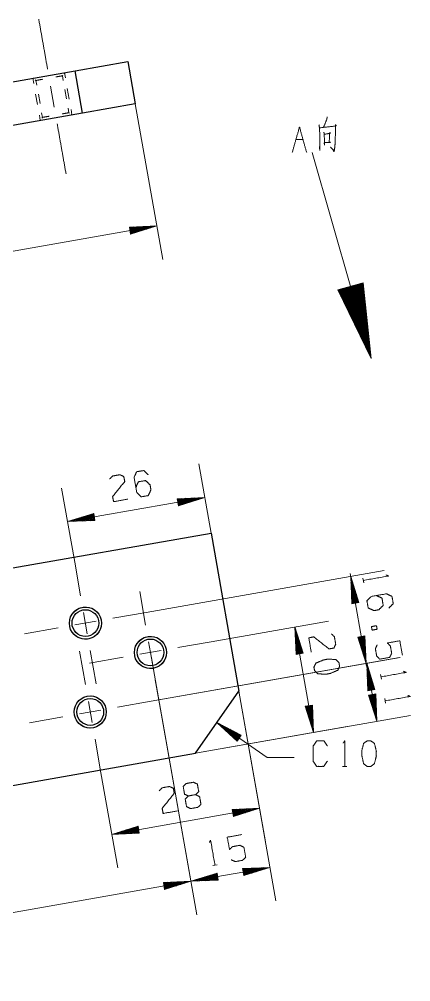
# Model space of a CAD drawing. Header units: millimetres. Extents: x 0 to 420, y 0 to 297.
# Drawn here: x 323.3 to 359.8, y 145 to 234.9 of the extents above; entities that cross this region are included whole.
import ezdxf

# ---------------------------------------------------------------- set-up
doc = ezdxf.new("R2010")
doc.units = ezdxf.units.MM
doc.layers.add('1', color=7, linetype='Continuous', true_color=0xffffff)

msp = doc.modelspace()

# ---------------------------------------------------------------- linework, layer by layer
at = {"layer": '1', "color": 30, "linetype": 'Continuous', "lineweight": 25}
for p, q in [((242.893, 214.969), (328.503, 230.065)), ((328.503, 230.065), (333.427, 230.933)), ((329.198, 226.125), (328.503, 230.065)), ((333.427, 230.933), (334.122, 226.994)), ((334.122, 226.994), (329.198, 226.125)), ((329.198, 226.125), (243.587, 211.03)), ((261.366, 172.84), (341.189, 186.915)), ((341.189, 186.915), (343.794, 172.143)), ((339.738, 166.35), (343.794, 172.143)), ((260.931, 152.455), (339.738, 166.35))]:
    msp.add_line(p, q, dxfattribs=at)
at = {"layer": '1', "color": 43, "linetype": 'Continuous', "lineweight": 18}
for p, q in [((324.564, 229.37), (324.651, 228.878)), ((324.564, 229.37), (324.637, 229.319)), ((324.781, 229.218), (324.854, 229.167)), ((324.854, 229.167), (324.93, 228.736)), ((327.309, 229.6), (327.311, 229.601)), ((327.314, 229.601), (327.316, 229.601)), ((327.316, 229.601), (327.366, 229.674)), ((327.392, 229.171), (327.316, 229.601)), ((327.468, 229.819), (327.519, 229.891)), ((327.519, 229.891), (327.605, 229.399)), ((327.696, 227.447), (327.544, 228.309)), ((327.779, 228.414), (327.953, 227.429)), ((324.825, 227.893), (324.998, 226.908)), ((325.082, 227.875), (325.234, 227.013)), ((327.924, 226.155), (327.848, 226.585)), ((325.172, 225.923), (325.259, 225.431)), ((325.386, 226.151), (325.461, 225.72)), ((325.461, 225.72), (325.411, 225.648)), ((327.996, 226.104), (327.924, 226.155)), ((328.126, 226.444), (328.213, 225.952)), ((328.213, 225.952), (328.141, 226.002)), ((325.309, 225.503), (325.259, 225.431))]:
    msp.add_line(p, q, dxfattribs=at)
at = {"layer": '1', "color": 252, "linetype": 'Continuous', "lineweight": 18}
for p, q in [((326.214, 228.649), (326.563, 226.673)), ((329.022, 181.054), (328.471, 184.181)), ((335.089, 178.316), (334.538, 181.443)), ((329.646, 177.514), (329.298, 179.49)), ((332.023, 178.952), (335.15, 179.504)), ((326.92, 178.052), (323.794, 177.501)), ((330.46, 178.677), (328.484, 178.328)), ((335.714, 174.776), (335.365, 176.752)), ((338.091, 176.214), (341.218, 176.766)), ((329.47, 172.756), (328.918, 175.882)), ((332.988, 175.315), (329.861, 174.763)), ((329.922, 175.951), (330.473, 172.824)), ((336.527, 175.939), (334.551, 175.59)), ((335.989, 173.213), (336.541, 170.086)), ((330.094, 169.216), (329.745, 171.192)), ((332.471, 170.654), (335.598, 171.205)), ((330.908, 170.378), (328.931, 170.03)), ((327.368, 169.754), (324.241, 169.203)), ((330.369, 167.653), (330.921, 164.526))]:
    msp.add_line(p, q, dxfattribs=at)
at = {"layer": '1', "color": 13, "linetype": 'Continuous', "lineweight": 18}
for p, q in [((334.122, 226.994), (336.684, 212.461)), ((350.618, 222.442), (356.142, 203.22)), ((245.038, 199.526), (336.133, 215.588)), ((336.133, 215.588), (333.574, 215.477)), ((333.574, 215.472), (333.606, 215.478)), ((333.574, 215.472), (333.606, 215.478)), ((333.574, 215.477), (333.69, 214.818)), ((333.583, 215.422), (333.995, 215.495)), ((333.592, 215.372), (334.383, 215.512)), ((333.601, 215.322), (334.772, 215.529)), ((333.61, 215.272), (335.161, 215.546)), ((333.618, 215.222), (335.55, 215.563)), ((333.627, 215.172), (335.939, 215.58)), ((333.636, 215.122), (335.947, 215.53)), ((333.645, 215.072), (335.576, 215.413)), ((333.654, 215.022), (335.205, 215.296)), ((333.663, 214.972), (334.834, 215.179)), ((333.671, 214.922), (334.463, 215.062)), ((333.68, 214.872), (334.092, 214.945)), ((333.689, 214.822), (333.72, 214.828)), ((333.689, 214.822), (333.72, 214.828)), ((333.69, 214.818), (336.133, 215.588)), ((355.395, 210.288), (353.023, 209.607)), ((356.142, 203.22), (355.395, 210.288)), ((353.023, 209.607), (356.142, 203.22)), ((353.037, 209.611), (353.061, 209.529)), ((353.037, 209.611), (353.061, 209.529)), ((353.086, 209.625), (353.189, 209.266)), ((353.135, 209.639), (353.317, 209.003)), ((353.184, 209.653), (353.446, 208.74)), ((353.232, 209.667), (353.574, 208.477)), ((353.281, 209.681), (353.703, 208.214)), ((353.33, 209.695), (353.831, 207.951)), ((353.379, 209.709), (353.959, 207.688)), ((353.428, 209.723), (354.088, 207.426)), ((353.476, 209.737), (354.216, 207.163)), ((353.525, 209.751), (354.345, 206.9)), ((353.574, 209.765), (354.473, 206.637)), ((353.623, 209.779), (354.601, 206.374)), ((353.672, 209.793), (354.73, 206.111)), ((353.721, 209.807), (354.858, 205.848)), ((353.769, 209.821), (354.987, 205.586)), ((353.818, 209.835), (355.115, 205.323)), ((353.867, 209.849), (355.243, 205.06)), ((353.916, 209.863), (355.372, 204.797)), ((353.965, 209.877), (355.5, 204.534)), ((354.013, 209.891), (355.629, 204.271)), ((354.062, 209.905), (355.757, 204.008)), ((354.111, 209.919), (355.885, 203.745)), ((354.16, 209.933), (356.014, 203.483)), ((354.209, 209.948), (356.142, 203.22)), ((354.209, 209.948), (356.142, 203.22)), ((354.258, 209.962), (356.111, 203.511)), ((354.306, 209.976), (356.081, 203.802)), ((354.355, 209.99), (356.05, 204.093)), ((354.404, 210.004), (356.019, 204.383)), ((354.453, 210.018), (355.988, 204.674)), ((354.502, 210.032), (355.958, 204.965)), ((354.551, 210.046), (355.927, 205.256)), ((354.599, 210.06), (355.896, 205.547)), ((354.648, 210.074), (355.865, 205.838)), ((354.697, 210.088), (355.835, 206.129)), ((354.746, 210.102), (355.804, 206.42)), ((354.795, 210.116), (355.773, 206.711)), ((354.844, 210.13), (355.742, 207.002)), ((354.892, 210.144), (355.712, 207.293)), ((354.941, 210.158), (355.681, 207.584)), ((354.99, 210.172), (355.65, 207.875)), ((355.039, 210.186), (355.619, 208.166)), ((355.088, 210.2), (355.589, 208.456)), ((355.136, 210.214), (355.558, 208.747)), ((355.185, 210.228), (355.527, 209.038)), ((355.234, 210.242), (355.496, 209.329)), ((355.283, 210.256), (355.466, 209.62)), ((355.332, 210.27), (355.435, 209.911)), ((355.381, 210.284), (355.404, 210.202)), ((355.381, 210.284), (355.404, 210.202)), ((341.189, 186.915), (340.053, 193.358)), ((328.471, 184.181), (327.25, 191.101)), ((327.802, 187.974), (340.604, 190.231)), ((340.604, 190.231), (338.045, 190.119)), ((338.045, 190.115), (338.077, 190.121)), ((338.045, 190.115), (338.077, 190.121)), ((338.045, 190.119), (338.161, 189.461)), ((338.054, 190.065), (338.466, 190.138)), ((338.063, 190.015), (338.854, 190.155)), ((338.072, 189.965), (339.243, 190.172)), ((338.081, 189.915), (339.632, 190.189)), ((338.09, 189.865), (340.021, 190.206)), ((338.098, 189.815), (340.41, 190.223)), ((338.107, 189.765), (340.419, 190.173)), ((338.116, 189.715), (340.047, 190.056)), ((338.125, 189.665), (339.676, 189.939)), ((338.134, 189.615), (339.305, 189.822)), ((338.142, 189.565), (338.934, 189.705)), ((338.161, 189.461), (340.604, 190.231)), ((330.245, 188.744), (327.802, 187.974)), ((330.246, 188.74), (330.214, 188.734)), ((330.246, 188.74), (330.214, 188.734)), ((330.361, 188.085), (330.245, 188.744)), ((338.151, 189.515), (338.563, 189.587)), ((338.16, 189.465), (338.192, 189.47)), ((338.16, 189.465), (338.192, 189.47)), ((327.802, 187.974), (330.361, 188.085)), ((330.299, 188.44), (327.987, 188.032)), ((330.308, 188.39), (327.996, 187.982)), ((330.29, 188.49), (328.358, 188.149)), ((330.316, 188.34), (328.385, 187.999)), ((330.281, 188.54), (328.73, 188.266)), ((330.325, 188.29), (328.774, 188.016)), ((330.272, 188.59), (329.101, 188.383)), ((330.334, 188.24), (329.163, 188.033)), ((330.263, 188.64), (329.472, 188.5)), ((330.343, 188.19), (329.551, 188.05)), ((330.255, 188.69), (329.843, 188.617)), ((330.352, 188.14), (329.94, 188.067)), ((330.36, 188.09), (330.329, 188.084)), ((330.36, 188.09), (330.329, 188.084)), ((335.15, 179.504), (357.354, 183.419)), ((354.181, 183.133), (355.707, 174.478)), ((354.998, 180.424), (354.228, 182.867)), ((354.228, 182.867), (354.339, 180.308)), ((354.644, 180.362), (354.236, 182.673)), ((354.694, 180.371), (354.286, 182.682)), ((354.594, 180.353), (354.253, 182.284)), ((354.544, 180.344), (354.27, 181.895)), ((354.744, 180.379), (354.403, 182.311)), ((354.794, 180.388), (354.52, 181.94)), ((354.844, 180.397), (354.637, 181.568)), ((354.494, 180.335), (354.287, 181.507)), ((354.444, 180.326), (354.304, 181.118)), ((354.394, 180.318), (354.321, 180.729)), ((354.894, 180.406), (354.754, 181.197)), ((354.944, 180.415), (354.871, 180.826)), ((354.344, 180.309), (354.338, 180.34)), ((354.344, 180.309), (354.338, 180.34)), ((354.339, 180.308), (354.998, 180.424)), ((354.994, 180.423), (354.988, 180.455)), ((354.994, 180.423), (354.988, 180.455)), ((341.218, 176.766), (352.149, 178.693)), ((349.793, 175.698), (349.022, 178.142)), ((349.022, 178.142), (349.134, 175.582)), ((349.022, 178.142), (350.759, 168.294)), ((349.438, 175.636), (349.031, 177.947)), ((349.488, 175.645), (349.081, 177.956)), ((349.388, 175.627), (349.048, 177.559)), ((349.338, 175.618), (349.065, 177.17)), ((349.538, 175.654), (349.198, 177.585)), ((349.588, 175.662), (349.315, 177.214)), ((355.548, 177.302), (354.89, 177.186)), ((354.89, 177.186), (355.66, 174.743)), ((354.894, 177.187), (354.9, 177.156)), ((354.894, 177.187), (354.9, 177.156)), ((354.944, 177.196), (355.017, 176.784)), ((354.994, 177.205), (355.134, 176.413)), ((355.044, 177.213), (355.251, 176.042)), ((355.094, 177.222), (355.368, 175.671)), ((355.144, 177.231), (355.485, 175.3)), ((355.194, 177.24), (355.602, 174.928)), ((355.244, 177.249), (355.652, 174.937)), ((355.294, 177.257), (355.635, 175.326)), ((355.344, 177.266), (355.618, 175.715)), ((355.394, 177.275), (355.601, 176.104)), ((355.444, 177.284), (355.584, 176.493)), ((355.494, 177.293), (355.567, 176.881)), ((355.544, 177.302), (355.55, 177.27)), ((355.544, 177.302), (355.55, 177.27)), ((355.66, 174.743), (355.548, 177.302)), ((349.288, 175.609), (349.082, 176.781)), ((349.238, 175.601), (349.099, 176.392)), ((349.638, 175.671), (349.432, 176.843)), ((349.688, 175.68), (349.549, 176.471)), ((335.539, 175.764), (339.859, 151.268)), ((335.598, 171.205), (358.844, 175.304)), ((335.598, 171.205), (358.787, 175.294)), ((349.188, 175.592), (349.116, 176.003)), ((349.138, 175.583), (349.133, 175.614)), ((349.138, 175.583), (349.133, 175.614)), ((349.134, 175.582), (349.793, 175.698)), ((349.738, 175.689), (349.666, 176.1)), ((349.788, 175.698), (349.783, 175.729)), ((349.788, 175.698), (349.783, 175.729)), ((356.488, 172.31), (355.717, 174.753)), ((355.717, 174.753), (355.829, 172.193)), ((355.717, 174.753), (356.672, 169.336)), ((356.133, 172.247), (355.726, 174.558)), ((356.183, 172.256), (355.776, 174.567)), ((356.083, 172.238), (355.743, 174.17)), ((356.033, 172.229), (355.76, 173.781)), ((356.233, 172.265), (355.893, 174.196)), ((356.283, 172.274), (356.01, 173.825)), ((356.333, 172.282), (356.127, 173.454)), ((355.983, 172.221), (355.777, 173.392)), ((355.933, 172.212), (355.794, 173.003)), ((355.883, 172.203), (355.811, 172.614)), ((356.383, 172.291), (356.244, 173.083)), ((356.433, 172.3), (356.361, 172.711)), ((343.794, 172.143), (346.273, 158.082)), ((343.794, 172.143), (347.245, 152.57)), ((355.833, 172.194), (355.828, 172.226)), ((355.833, 172.194), (355.828, 172.226)), ((355.829, 172.193), (356.488, 172.31)), ((356.561, 171.896), (355.902, 171.78)), ((355.902, 171.78), (356.672, 169.336)), ((355.906, 171.781), (355.912, 171.749)), ((355.906, 171.781), (355.912, 171.749)), ((355.956, 171.789), (356.029, 171.378)), ((356.006, 171.798), (356.146, 171.007)), ((356.056, 171.807), (356.263, 170.636)), ((356.106, 171.816), (356.38, 170.264)), ((356.156, 171.825), (356.497, 169.893)), ((356.206, 171.833), (356.614, 169.522)), ((356.256, 171.842), (356.664, 169.531)), ((356.306, 171.851), (356.647, 169.92)), ((356.356, 171.86), (356.63, 170.309)), ((356.406, 171.869), (356.613, 170.697)), ((356.456, 171.878), (356.596, 171.086)), ((356.483, 172.309), (356.478, 172.34)), ((356.483, 172.309), (356.478, 172.34)), ((356.506, 171.886), (356.579, 171.475)), ((356.556, 171.895), (356.562, 171.864)), ((356.556, 171.895), (356.562, 171.864)), ((356.672, 169.336), (356.561, 171.896)), ((350.647, 170.853), (349.988, 170.737)), ((350.042, 170.747), (350.115, 170.335)), ((350.092, 170.755), (350.232, 169.964)), ((350.142, 170.764), (350.349, 169.593)), ((350.193, 170.773), (350.466, 169.222)), ((350.243, 170.782), (350.583, 168.85)), ((350.293, 170.791), (350.7, 168.479)), ((350.343, 170.8), (350.75, 168.488)), ((350.393, 170.808), (350.733, 168.877)), ((350.443, 170.817), (350.716, 169.266)), ((350.493, 170.826), (350.699, 169.655)), ((350.543, 170.835), (350.682, 170.043)), ((350.593, 170.844), (350.665, 170.432)), ((350.643, 170.852), (350.648, 170.821)), ((350.643, 170.852), (350.648, 170.821)), ((350.759, 168.294), (350.647, 170.853)), ((336.541, 170.086), (339.859, 151.268)), ((339.738, 166.35), (359.799, 169.888)), ((349.988, 170.737), (350.759, 168.294)), ((349.992, 170.738), (349.998, 170.706)), ((349.992, 170.738), (349.998, 170.706)), ((344.015, 168.031), (341.743, 169.214)), ((341.743, 169.214), (343.632, 167.483)), ((346.415, 165.942), (341.743, 169.214)), ((343.809, 167.736), (341.886, 169.082)), ((343.838, 167.778), (341.915, 169.124)), ((339.738, 166.35), (353.885, 168.845)), ((343.78, 167.694), (342.173, 168.819)), ((343.867, 167.819), (342.261, 168.944)), ((343.75, 167.653), (342.46, 168.556)), ((343.896, 167.861), (342.606, 168.764)), ((343.721, 167.611), (342.747, 168.293)), ((343.925, 167.902), (342.951, 168.585)), ((343.954, 167.944), (343.296, 168.405)), ((343.984, 167.986), (343.641, 168.225)), ((343.692, 167.569), (343.034, 168.03)), ((343.663, 167.528), (343.321, 167.767)), ((343.634, 167.486), (343.608, 167.505)), ((343.634, 167.486), (343.608, 167.505)), ((343.632, 167.483), (344.015, 168.031)), ((344.013, 168.027), (343.987, 168.046)), ((344.013, 168.027), (343.987, 168.046)), ((346.415, 165.942), (348.955, 165.942)), ((330.921, 164.526), (332.486, 155.651)), ((331.934, 158.778), (345.722, 161.209)), ((345.722, 161.209), (343.162, 161.097)), ((343.162, 161.097), (343.278, 160.439)), ((343.163, 161.093), (343.194, 161.099)), ((343.163, 161.093), (343.194, 161.099)), ((343.172, 161.043), (343.583, 161.116)), ((343.18, 160.993), (343.972, 161.133)), ((343.189, 160.943), (344.361, 161.15)), ((343.198, 160.893), (344.75, 161.167)), ((343.207, 160.843), (345.138, 161.184)), ((343.216, 160.793), (345.527, 161.201)), ((343.225, 160.743), (345.536, 161.151)), ((343.233, 160.693), (345.165, 161.034)), ((343.242, 160.643), (344.794, 160.917)), ((343.278, 160.439), (345.722, 161.209)), ((343.251, 160.593), (344.422, 160.8)), ((343.26, 160.543), (344.051, 160.683)), ((343.269, 160.493), (343.68, 160.565)), ((343.277, 160.443), (343.309, 160.448)), ((343.277, 160.443), (343.309, 160.448)), ((334.378, 159.548), (331.934, 158.778)), ((334.431, 159.244), (332.12, 158.837)), ((334.44, 159.194), (332.129, 158.787)), ((334.422, 159.294), (332.491, 158.954)), ((334.449, 159.144), (332.517, 158.804)), ((334.414, 159.344), (332.862, 159.071)), ((334.458, 159.094), (332.906, 158.821)), ((334.405, 159.394), (333.233, 159.188)), ((334.396, 159.444), (333.605, 159.305)), ((334.387, 159.494), (333.976, 159.422)), ((334.378, 159.544), (334.347, 159.539)), ((334.378, 159.544), (334.347, 159.539)), ((334.494, 158.89), (334.378, 159.548)), ((331.934, 158.778), (334.494, 158.89)), ((334.467, 159.044), (333.295, 158.837)), ((334.475, 158.994), (333.684, 158.854)), ((334.484, 158.944), (334.073, 158.871)), ((334.493, 158.894), (334.462, 158.888)), ((334.493, 158.894), (334.462, 158.888)), ((339.307, 154.394), (346.694, 155.697)), ((346.694, 155.697), (344.134, 155.585)), ((344.134, 155.585), (344.25, 154.926)), ((344.135, 155.581), (344.166, 155.586)), ((344.135, 155.581), (344.166, 155.586)), ((344.144, 155.531), (344.555, 155.603)), ((344.152, 155.481), (344.944, 155.62)), ((344.161, 155.431), (345.333, 155.637)), ((344.17, 155.381), (345.721, 155.654)), ((344.179, 155.331), (346.11, 155.671)), ((344.188, 155.281), (346.499, 155.688)), ((344.197, 155.231), (346.508, 155.638)), ((344.205, 155.181), (346.137, 155.521)), ((344.25, 154.926), (346.694, 155.697)), ((341.751, 155.165), (339.307, 154.394)), ((341.805, 154.86), (339.493, 154.453)), ((341.813, 154.81), (339.502, 154.403)), ((341.796, 154.91), (339.864, 154.57)), ((341.822, 154.76), (339.891, 154.42)), ((341.787, 154.96), (340.235, 154.687)), ((341.831, 154.71), (340.28, 154.437)), ((341.778, 155.01), (340.607, 154.804)), ((341.84, 154.66), (340.668, 154.454)), ((341.769, 155.06), (340.978, 154.921)), ((341.849, 154.61), (341.057, 154.471)), ((341.76, 155.11), (341.349, 155.038)), ((341.752, 155.161), (341.72, 155.155)), ((341.752, 155.161), (341.72, 155.155)), ((341.867, 154.506), (341.751, 155.165)), ((344.214, 155.13), (345.766, 155.404)), ((344.223, 155.08), (345.394, 155.287)), ((344.232, 155.03), (345.023, 155.17)), ((344.241, 154.98), (344.652, 155.053)), ((344.249, 154.93), (344.281, 154.936)), ((344.249, 154.93), (344.281, 154.936)), ((286.128, 145.017), (339.307, 154.394)), ((339.307, 154.394), (336.748, 154.283)), ((336.748, 154.283), (336.864, 153.624)), ((336.749, 154.278), (336.78, 154.284)), ((336.749, 154.278), (336.78, 154.284)), ((336.758, 154.228), (337.169, 154.301)), ((336.766, 154.178), (337.558, 154.318)), ((336.775, 154.128), (337.947, 154.335)), ((336.784, 154.078), (338.335, 154.352)), ((336.793, 154.028), (338.724, 154.369)), ((336.802, 153.978), (339.113, 154.386)), ((336.811, 153.928), (339.122, 154.336)), ((336.819, 153.878), (338.751, 154.219)), ((336.828, 153.828), (338.38, 154.102)), ((336.837, 153.778), (338.008, 153.985)), ((336.846, 153.728), (337.637, 153.868)), ((336.855, 153.678), (337.266, 153.751)), ((336.864, 153.624), (339.307, 154.394)), ((339.307, 154.394), (341.867, 154.506)), ((341.857, 154.56), (341.446, 154.488)), ((341.866, 154.51), (341.835, 154.505)), ((341.866, 154.51), (341.835, 154.505)), ((336.863, 153.628), (336.895, 153.634)), ((336.863, 153.628), (336.895, 153.634))]:
    msp.add_line(p, q, dxfattribs=at)
at = {"layer": '1', "color": 95, "linetype": 'Continuous', "lineweight": 18}
for p, q in [((349.109, 223.642), (349.781, 223.642)), ((355.367, 182.696), (355.441, 182.278)), ((357.013, 173.693), (357.087, 173.276)), ((357.409, 171.451), (357.482, 171.034)), ((353.456, 165.129), (353.88, 165.129)), ((341.352, 155.864), (341.77, 155.938))]:
    msp.add_line(p, q, dxfattribs=at)
at = {"layer": '1', "color": 30, "linetype": 'Continuous', "lineweight": 25}
for centre, radius in [((329.472, 178.502), 1.5), ((329.472, 178.502), 1.25), ((335.539, 175.764), 1.5), ((335.539, 175.764), 1.25), ((329.92, 170.204), 1.5), ((329.92, 170.204), 1.25)]:
    msp.add_circle(centre, radius, dxfattribs=at)
at = {"layer": '1', "color": 30, "linetype": 'Continuous', "lineweight": 13}
for centre in [(329.472, 178.502), (335.539, 175.764), (329.92, 170.204)]:
    msp.add_arc(centre, 1.5, 75, 345, dxfattribs=at)
at = {"layer": '1', "color": 252, "linetype": 'Continuous', "lineweight": 18}
for points, knots in [([(325.115, 234.883), (325.667, 231.756), (325.939, 230.212)], [0, 0, 0.669484, 1, 1]), ([(326.838, 225.109), (327.111, 223.566), (327.662, 220.439)], [0, 0, 0.330511, 1, 1])]:
    msp.add_open_spline(points, degree=1, knots=knots, dxfattribs=at)
at = {"layer": '1', "color": 43, "linetype": 'Continuous', "lineweight": 18}
for points, knots in [([(324.854, 229.167), (324.968, 229.187), (325.468, 229.276)], [0, 0, 0.185725, 1, 1]), ([(326.695, 229.492), (326.778, 229.507), (327.309, 229.6)], [0, 0, 0.135176, 1, 1]), ([(326.077, 225.829), (325.583, 225.742), (325.461, 225.72)], [0, 0, 0.801896, 1, 1]), ([(327.924, 226.155), (327.46, 226.073), (327.308, 226.046)], [0, 0, 0.753099, 1, 1])]:
    msp.add_open_spline(points, degree=1, knots=knots, dxfattribs=at)
at = {"layer": '1', "color": 95, "linetype": 'Continuous', "lineweight": 18}
for points, knots in [([(352.024, 225.767), (352.007, 225.567), (351.689, 224.792)], [0, 0, 0.193818, 1, 1]), ([(348.773, 222.442), (349.445, 224.817), (350.117, 222.442)], [0, 0, 0.499999, 1, 1]), ([(351.264, 225.017), (351.318, 224.717), (351.353, 223.667), (351.353, 222.642), (351.318, 222.867), (351.335, 223.067)], [0, 0, 0.108445, 0.482381, 0.847351, 0.928493, 1, 1]), ([(351.335, 224.742), (352.802, 224.917), (352.89, 224.967), (352.802, 225.042), (352.802, 224.417), (352.784, 223.667), (352.767, 223.217), (352.731, 222.867), (352.696, 222.642), (352.661, 222.517), (352.572, 222.692), (352.342, 222.941), (352.678, 222.616)], [0, 0, 0.282355, 0.301764, 0.323874, 0.443314, 0.586662, 0.67271, 0.73996, 0.783529, 0.808324, 0.84582, 0.910685, 1, 1]), ([(351.724, 224.342), (351.759, 224.092), (351.777, 223.367), (351.777, 223.117), (351.759, 223.317), (351.777, 223.367), (352.342, 223.392), (352.219, 223.416), (352.272, 224.317), (352.342, 224.242), (351.777, 224.142)], [0, 0, 0.067338, 0.260474, 0.327147, 0.380663, 0.394803, 0.545632, 0.57925, 0.819511, 0.846991, 1, 1]), ([(331.728, 191.959), (332.003, 192.235), (332.682, 192.355), (333.051, 192.192), (333.134, 191.724), (332.002, 190.306), (332.102, 189.841), (333.425, 190.075)], [0, 0, 0.06969, 0.192977, 0.265275, 0.350226, 0.67474, 0.759752, 1, 1]), ([(334.179, 191.172), (334.41, 191.695), (335.088, 191.815), (335.502, 191.405), (335.584, 190.938), (335.336, 190.412), (334.657, 190.292), (334.261, 190.704), (334.014, 192.108), (334.245, 192.631), (334.923, 192.75), (335.337, 192.341)], [0, 0, 0.076963, 0.169759, 0.248073, 0.312019, 0.390329, 0.483129, 0.560092, 0.751927, 0.828889, 0.921688, 1, 1]), ([(357.522, 183.004), (357.743, 182.899), (355.404, 182.487)], [0, 0, 0.093488, 1, 1]), ([(356.618, 181.071), (357.141, 180.841), (357.261, 180.162), (356.852, 179.748), (356.384, 179.666), (355.858, 179.914), (355.738, 180.593), (356.151, 180.989), (357.554, 181.236), (358.077, 181.005), (358.197, 180.327), (357.787, 179.913)], [0, 0, 0.076962, 0.169759, 0.248073, 0.312018, 0.390332, 0.483128, 0.560093, 0.751925, 0.828891, 0.92169, 1, 1]), ([(356.164, 178.177), (356.222, 177.846), (356.69, 177.929), (356.632, 178.26), (356.164, 178.177)], [0, 0, 0.207084, 0.499993, 0.707089, 1, 1]), ([(352.428, 177.497), (352.705, 177.223), (352.825, 176.544), (352.662, 176.174), (352.194, 176.092), (350.776, 177.224), (350.311, 177.124), (350.544, 175.801)], [0, 0, 0.069698, 0.19298, 0.265276, 0.350227, 0.674743, 0.759755, 1, 1]), ([(356.692, 176.479), (356.529, 176.109), (356.648, 175.43), (356.928, 175.139), (357.864, 175.304), (358.052, 175.678), (357.932, 176.357), (357.652, 176.648), (358.809, 176.852), (359.046, 175.512)], [0, 0, 0.062228, 0.168342, 0.230573, 0.376816, 0.441266, 0.547381, 0.609608, 0.790488, 1, 1]), ([(350.851, 174.064), (351.155, 173.777), (351.875, 173.724), (352.343, 173.807), (353.026, 174.107), (353.189, 174.476), (353.131, 174.807), (352.851, 175.099), (352.107, 175.147), (351.642, 175.047), (350.98, 174.769), (350.792, 174.395), (350.851, 174.064)], [0, 0, 0.067525, 0.183968, 0.26058, 0.380938, 0.446138, 0.500305, 0.5655, 0.68586, 0.762525, 0.878307, 0.945834, 1, 1]), ([(359.168, 174.001), (359.389, 173.897), (357.05, 173.484)], [0, 0, 0.093485, 1, 1]), ([(359.563, 171.759), (359.784, 171.655), (357.446, 171.243)], [0, 0, 0.093486, 1, 1]), ([(352.045, 165.604), (351.709, 165.129), (351.055, 165.129), (350.72, 165.604), (350.72, 167.029), (351.055, 167.504), (351.727, 167.504), (352.063, 167.029)], [0, 0, 0.114572, 0.243369, 0.357936, 0.638584, 0.753151, 0.885433, 1, 1]), ([(353.526, 167.304), (353.668, 167.504), (353.668, 165.129)], [0, 0, 0.093486, 1, 1]), ([(356.103, 165.129), (356.439, 165.379), (356.616, 166.079), (356.616, 166.554), (356.439, 167.279), (356.103, 167.504), (355.767, 167.504), (355.432, 167.279), (355.255, 166.554), (355.273, 166.079), (355.432, 165.379), (355.767, 165.129), (356.103, 165.129)], [0, 0, 0.067524, 0.183969, 0.260582, 0.38094, 0.446137, 0.5003, 0.565502, 0.685861, 0.762526, 0.878307, 0.945837, 1, 1]), ([(339.074, 162.365), (338.721, 162.531), (338.595, 163.245), (338.869, 163.522), (339.548, 163.642), (339.918, 163.478), (340.044, 162.764), (339.752, 162.484), (339.074, 162.365), (338.786, 162.06), (338.908, 161.371), (339.282, 161.183), (339.961, 161.303), (340.252, 161.583), (340.127, 162.297), (339.752, 162.484)], [0, 0, 0.047574, 0.136085, 0.183657, 0.267815, 0.317166, 0.405678, 0.455027, 0.539185, 0.590297, 0.675756, 0.726868, 0.811026, 0.860376, 0.948887, 1, 1]), ([(336.353, 162.85), (336.628, 163.127), (337.306, 163.246), (337.676, 163.083), (337.759, 162.615), (336.627, 161.197), (336.727, 160.732), (338.05, 160.966)], [0, 0, 0.069692, 0.192978, 0.265275, 0.350226, 0.67474, 0.759752, 1, 1]), ([(341.044, 158.018), (341.148, 158.24), (341.561, 155.901)], [0, 0, 0.093491, 1, 1]), ([(343.085, 156.398), (343.455, 156.235), (344.133, 156.355), (344.425, 156.634), (344.26, 157.57), (343.886, 157.758), (343.207, 157.638), (342.915, 157.358), (342.711, 158.515), (344.052, 158.752)], [0, 0, 0.062228, 0.168342, 0.230571, 0.376815, 0.441265, 0.547382, 0.609609, 0.79049, 1, 1])]:
    msp.add_open_spline(points, degree=1, knots=knots, dxfattribs=at)

doc.saveas('drawing.dxf')
